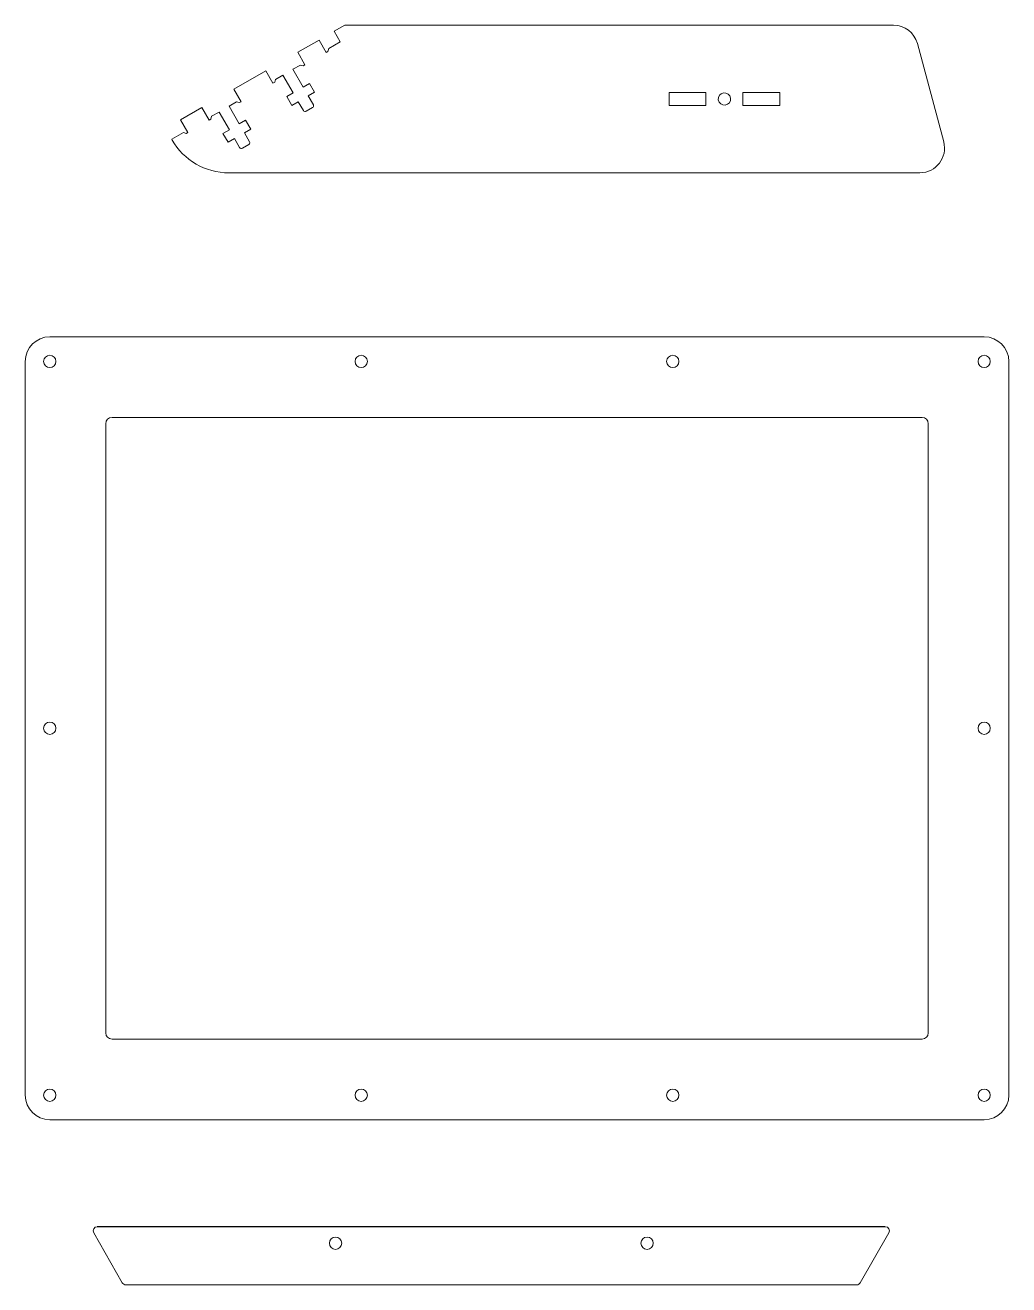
# Model space of a CAD drawing. Header units: inches. Extents: x 1.1 to 52.7, y 1 to 52.6.
# Drawn here: x 3.08 to 12.53, y 27.45 to 39.55 of the extents above; entities that cross this region are included whole.
import ezdxf

# ---------------------------------------------------------------- set-up
doc = ezdxf.new("R2010")
doc.units = ezdxf.units.IN
doc.header["$MEASUREMENT"] = 0
doc.layers.add('Artwork', color=7, linetype='Continuous')

msp = doc.modelspace()

# ---------------------------------------------------------------- linework, layer by layer
at = {"layer": 'Artwork'}
msp.add_line((11.343, 28.012), (3.773, 28.012), dxfattribs=at)
at = {"layer": 'Artwork', "lineweight": 5}
for points, knots in [([(11.423, 39.551), (11.423, 39.551), (6.15, 39.551), (6.15, 39.551), (6.15, 39.551), (6.15, 39.551), (6.048, 39.492), (6.048, 39.492), (6.048, 39.492), (6.048, 39.492), (6.107, 39.39), (6.107, 39.39), (6.107, 39.39), (6.107, 39.39), (5.997, 39.326), (5.997, 39.326), (5.997, 39.326), (5.997, 39.326), (5.989, 39.299), (5.989, 39.299), (5.989, 39.299), (5.989, 39.299), (5.972, 39.289), (5.972, 39.289), (5.972, 39.289), (5.972, 39.289), (5.904, 39.408), (5.904, 39.408), (5.904, 39.408), (5.904, 39.408), (5.699, 39.29), (5.699, 39.29), (5.699, 39.29), (5.699, 39.29), (5.768, 39.171), (5.768, 39.171), (5.768, 39.171), (5.768, 39.171), (5.751, 39.161), (5.751, 39.161), (5.751, 39.161), (5.751, 39.161), (5.724, 39.168), (5.724, 39.168), (5.724, 39.168), (5.724, 39.168), (5.652, 39.127), (5.652, 39.127), (5.652, 39.127), (5.652, 39.127), (5.751, 38.956), (5.751, 38.956), (5.751, 38.956), (5.751, 38.956), (5.812, 38.992), (5.812, 38.992), (5.812, 38.992), (5.812, 38.992), (5.861, 38.907), (5.861, 38.907), (5.861, 38.907), (5.861, 38.907), (5.8, 38.871), (5.8, 38.871), (5.8, 38.871), (5.8, 38.871), (5.849, 38.786), (5.849, 38.786)], [0, 0, 0, 0, 0.058824, 0.058824, 0.058824, 0.058824, 0.117647, 0.117647, 0.117647, 0.117647, 0.176471, 0.176471, 0.176471, 0.176471, 0.235294, 0.235294, 0.235294, 0.235294, 0.294118, 0.294118, 0.294118, 0.294118, 0.352941, 0.352941, 0.352941, 0.352941, 0.411765, 0.411765, 0.411765, 0.411765, 0.470588, 0.470588, 0.470588, 0.470588, 0.529412, 0.529412, 0.529412, 0.529412, 0.588235, 0.588235, 0.588235, 0.588235, 0.647059, 0.647059, 0.647059, 0.647059, 0.705882, 0.705882, 0.705882, 0.705882, 0.764706, 0.764706, 0.764706, 0.764706, 0.823529, 0.823529, 0.823529, 0.823529, 0.882353, 0.882353, 0.882353, 0.882353, 0.941176, 0.941176, 0.941176, 0.941176, 1, 1, 1, 1]), ([(5.754, 38.731), (5.754, 38.731), (5.704, 38.816), (5.704, 38.816), (5.704, 38.816), (5.704, 38.816), (5.643, 38.781), (5.643, 38.781), (5.643, 38.781), (5.643, 38.781), (5.594, 38.866), (5.594, 38.866), (5.594, 38.866), (5.594, 38.866), (5.655, 38.901), (5.655, 38.901), (5.655, 38.901), (5.655, 38.901), (5.557, 39.072), (5.557, 39.072), (5.557, 39.072), (5.557, 39.072), (5.485, 39.03), (5.485, 39.03), (5.485, 39.03), (5.485, 39.03), (5.478, 39.003), (5.478, 39.003), (5.478, 39.003), (5.478, 39.003), (5.461, 38.994), (5.461, 38.994), (5.461, 38.994), (5.461, 38.994), (5.392, 39.113), (5.392, 39.113), (5.392, 39.113), (5.392, 39.113), (5.085, 38.936), (5.085, 38.936), (5.085, 38.936), (5.085, 38.936), (5.154, 38.816), (5.154, 38.816), (5.154, 38.816), (5.154, 38.816), (5.137, 38.807), (5.137, 38.807), (5.137, 38.807), (5.137, 38.807), (5.11, 38.814), (5.11, 38.814), (5.11, 38.814), (5.11, 38.814), (5.039, 38.773), (5.039, 38.773), (5.039, 38.773), (5.039, 38.773), (5.137, 38.602), (5.137, 38.602), (5.137, 38.602), (5.137, 38.602), (5.198, 38.637), (5.198, 38.637), (5.198, 38.637), (5.198, 38.637), (5.248, 38.552), (5.248, 38.552), (5.248, 38.552), (5.248, 38.552), (5.186, 38.517), (5.186, 38.517), (5.186, 38.517), (5.186, 38.517), (5.235, 38.432), (5.235, 38.432)], [0, 0, 0, 0, 0.052632, 0.052632, 0.052632, 0.052632, 0.105263, 0.105263, 0.105263, 0.105263, 0.157895, 0.157895, 0.157895, 0.157895, 0.210526, 0.210526, 0.210526, 0.210526, 0.263158, 0.263158, 0.263158, 0.263158, 0.315789, 0.315789, 0.315789, 0.315789, 0.368421, 0.368421, 0.368421, 0.368421, 0.421053, 0.421053, 0.421053, 0.421053, 0.473684, 0.473684, 0.473684, 0.473684, 0.526316, 0.526316, 0.526316, 0.526316, 0.578947, 0.578947, 0.578947, 0.578947, 0.631579, 0.631579, 0.631579, 0.631579, 0.684211, 0.684211, 0.684211, 0.684211, 0.736842, 0.736842, 0.736842, 0.736842, 0.789474, 0.789474, 0.789474, 0.789474, 0.842105, 0.842105, 0.842105, 0.842105, 0.894737, 0.894737, 0.894737, 0.894737, 0.947368, 0.947368, 0.947368, 0.947368, 1, 1, 1, 1]), ([(9.62, 38.905), (9.62, 38.905), (9.62, 38.779), (9.62, 38.779), (9.62, 38.779), (9.62, 38.779), (9.266, 38.779), (9.266, 38.779), (9.266, 38.779), (9.266, 38.779), (9.266, 38.905), (9.266, 38.905), (9.266, 38.905), (9.266, 38.905), (9.62, 38.905), (9.62, 38.905)], [0, 0, 0, 0, 0.25, 0.25, 0.25, 0.25, 0.5, 0.5, 0.5, 0.5, 0.75, 0.75, 0.75, 0.75, 1, 1, 1, 1]), ([(9.789, 38.9), (9.822, 38.905), (9.851, 38.882), (9.856, 38.85), (9.856, 38.85), (9.861, 38.818), (9.838, 38.788), (9.806, 38.783), (9.806, 38.783), (9.773, 38.779), (9.744, 38.801), (9.739, 38.834), (9.739, 38.834), (9.734, 38.866), (9.757, 38.896), (9.789, 38.9)], [0, 0, 0, 0, 0.25, 0.25, 0.25, 0.25, 0.5, 0.5, 0.5, 0.5, 0.75, 0.75, 0.75, 0.75, 1, 1, 1, 1]), ([(10.329, 38.905), (10.329, 38.905), (10.329, 38.779), (10.329, 38.779), (10.329, 38.779), (10.329, 38.779), (9.975, 38.779), (9.975, 38.779), (9.975, 38.779), (9.975, 38.779), (9.975, 38.905), (9.975, 38.905), (9.975, 38.905), (9.975, 38.905), (10.329, 38.905), (10.329, 38.905)], [0, 0, 0, 0, 0.25, 0.25, 0.25, 0.25, 0.5, 0.5, 0.5, 0.5, 0.75, 0.75, 0.75, 0.75, 1, 1, 1, 1]), ([(5.14, 38.376), (5.14, 38.376), (5.091, 38.462), (5.091, 38.462), (5.091, 38.462), (5.091, 38.462), (5.029, 38.426), (5.029, 38.426), (5.029, 38.426), (5.029, 38.426), (4.98, 38.511), (4.98, 38.511), (4.98, 38.511), (4.98, 38.511), (5.042, 38.547), (5.042, 38.547), (5.042, 38.547), (5.042, 38.547), (4.943, 38.717), (4.943, 38.717), (4.943, 38.717), (4.943, 38.717), (4.872, 38.676), (4.872, 38.676), (4.872, 38.676), (4.872, 38.676), (4.864, 38.649), (4.864, 38.649), (4.864, 38.649), (4.864, 38.649), (4.847, 38.639), (4.847, 38.639), (4.847, 38.639), (4.847, 38.639), (4.778, 38.759), (4.778, 38.759), (4.778, 38.759), (4.778, 38.759), (4.574, 38.641), (4.574, 38.641), (4.574, 38.641), (4.574, 38.641), (4.643, 38.521), (4.643, 38.521), (4.643, 38.521), (4.643, 38.521), (4.626, 38.511), (4.626, 38.511), (4.626, 38.511), (4.626, 38.511), (4.602, 38.521), (4.602, 38.521), (4.602, 38.521), (4.602, 38.521), (4.488, 38.455), (4.488, 38.455), (4.488, 38.455), (4.488, 38.455), (4.492, 38.448), (4.492, 38.448)], [0, 0, 0, 0, 0.066667, 0.066667, 0.066667, 0.066667, 0.133333, 0.133333, 0.133333, 0.133333, 0.2, 0.2, 0.2, 0.2, 0.266667, 0.266667, 0.266667, 0.266667, 0.333333, 0.333333, 0.333333, 0.333333, 0.4, 0.4, 0.4, 0.4, 0.466667, 0.466667, 0.466667, 0.466667, 0.533333, 0.533333, 0.533333, 0.533333, 0.6, 0.6, 0.6, 0.6, 0.666667, 0.666667, 0.666667, 0.666667, 0.733333, 0.733333, 0.733333, 0.733333, 0.8, 0.8, 0.8, 0.8, 0.866667, 0.866667, 0.866667, 0.866667, 0.933333, 0.933333, 0.933333, 0.933333, 1, 1, 1, 1]), ([(3.376, 36.322), (3.376, 36.355), (3.35, 36.381), (3.317, 36.381), (3.317, 36.381), (3.284, 36.381), (3.258, 36.355), (3.258, 36.322), (3.258, 36.322), (3.258, 36.29), (3.284, 36.263), (3.317, 36.263), (3.317, 36.263), (3.35, 36.263), (3.376, 36.29), (3.376, 36.322)], [0, 0, 0, 0, 0.25, 0.25, 0.25, 0.25, 0.5, 0.5, 0.5, 0.5, 0.75, 0.75, 0.75, 0.75, 1, 1, 1, 1]), ([(6.368, 36.322), (6.368, 36.355), (6.342, 36.381), (6.309, 36.381), (6.309, 36.381), (6.276, 36.381), (6.25, 36.355), (6.25, 36.322), (6.25, 36.322), (6.25, 36.29), (6.276, 36.263), (6.309, 36.263), (6.309, 36.263), (6.342, 36.263), (6.368, 36.29), (6.368, 36.322)], [0, 0, 0, 0, 0.25, 0.25, 0.25, 0.25, 0.5, 0.5, 0.5, 0.5, 0.75, 0.75, 0.75, 0.75, 1, 1, 1, 1]), ([(9.36, 36.322), (9.36, 36.355), (9.334, 36.381), (9.301, 36.381), (9.301, 36.381), (9.269, 36.381), (9.242, 36.355), (9.242, 36.322), (9.242, 36.322), (9.242, 36.29), (9.269, 36.263), (9.301, 36.263), (9.301, 36.263), (9.334, 36.263), (9.36, 36.29), (9.36, 36.322)], [0, 0, 0, 0, 0.25, 0.25, 0.25, 0.25, 0.5, 0.5, 0.5, 0.5, 0.75, 0.75, 0.75, 0.75, 1, 1, 1, 1]), ([(12.352, 36.322), (12.352, 36.355), (12.326, 36.381), (12.293, 36.381), (12.293, 36.381), (12.261, 36.381), (12.234, 36.355), (12.234, 36.322), (12.234, 36.322), (12.234, 36.29), (12.261, 36.263), (12.293, 36.263), (12.293, 36.263), (12.326, 36.263), (12.352, 36.29), (12.352, 36.322)], [0, 0, 0, 0, 0.25, 0.25, 0.25, 0.25, 0.5, 0.5, 0.5, 0.5, 0.75, 0.75, 0.75, 0.75, 1, 1, 1, 1]), ([(3.376, 32.799), (3.376, 32.831), (3.35, 32.858), (3.317, 32.858), (3.317, 32.858), (3.284, 32.858), (3.258, 32.831), (3.258, 32.799), (3.258, 32.799), (3.258, 32.766), (3.284, 32.74), (3.317, 32.74), (3.317, 32.74), (3.35, 32.74), (3.376, 32.766), (3.376, 32.799)], [0, 0, 0, 0, 0.25, 0.25, 0.25, 0.25, 0.5, 0.5, 0.5, 0.5, 0.75, 0.75, 0.75, 0.75, 1, 1, 1, 1]), ([(12.352, 32.799), (12.352, 32.831), (12.326, 32.858), (12.293, 32.858), (12.293, 32.858), (12.261, 32.858), (12.234, 32.831), (12.234, 32.799), (12.234, 32.799), (12.234, 32.766), (12.261, 32.74), (12.293, 32.74), (12.293, 32.74), (12.326, 32.74), (12.352, 32.766), (12.352, 32.799)], [0, 0, 0, 0, 0.25, 0.25, 0.25, 0.25, 0.5, 0.5, 0.5, 0.5, 0.75, 0.75, 0.75, 0.75, 1, 1, 1, 1]), ([(3.376, 29.275), (3.376, 29.308), (3.35, 29.334), (3.317, 29.334), (3.317, 29.334), (3.284, 29.334), (3.258, 29.308), (3.258, 29.275), (3.258, 29.275), (3.258, 29.242), (3.284, 29.216), (3.317, 29.216), (3.317, 29.216), (3.35, 29.216), (3.376, 29.242), (3.376, 29.275)], [0, 0, 0, 0, 0.25, 0.25, 0.25, 0.25, 0.5, 0.5, 0.5, 0.5, 0.75, 0.75, 0.75, 0.75, 1, 1, 1, 1]), ([(6.368, 29.275), (6.368, 29.308), (6.342, 29.334), (6.309, 29.334), (6.309, 29.334), (6.276, 29.334), (6.25, 29.308), (6.25, 29.275), (6.25, 29.275), (6.25, 29.242), (6.276, 29.216), (6.309, 29.216), (6.309, 29.216), (6.342, 29.216), (6.368, 29.242), (6.368, 29.275)], [0, 0, 0, 0, 0.25, 0.25, 0.25, 0.25, 0.5, 0.5, 0.5, 0.5, 0.75, 0.75, 0.75, 0.75, 1, 1, 1, 1]), ([(9.36, 29.275), (9.36, 29.308), (9.334, 29.334), (9.301, 29.334), (9.301, 29.334), (9.269, 29.334), (9.242, 29.308), (9.242, 29.275), (9.242, 29.275), (9.242, 29.242), (9.269, 29.216), (9.301, 29.216), (9.301, 29.216), (9.334, 29.216), (9.36, 29.242), (9.36, 29.275)], [0, 0, 0, 0, 0.25, 0.25, 0.25, 0.25, 0.5, 0.5, 0.5, 0.5, 0.75, 0.75, 0.75, 0.75, 1, 1, 1, 1]), ([(12.352, 29.275), (12.352, 29.308), (12.326, 29.334), (12.293, 29.334), (12.293, 29.334), (12.261, 29.334), (12.234, 29.308), (12.234, 29.275), (12.234, 29.275), (12.234, 29.242), (12.261, 29.216), (12.293, 29.216), (12.293, 29.216), (12.326, 29.216), (12.352, 29.242), (12.352, 29.275)], [0, 0, 0, 0, 0.25, 0.25, 0.25, 0.25, 0.5, 0.5, 0.5, 0.5, 0.75, 0.75, 0.75, 0.75, 1, 1, 1, 1]), ([(6.121, 27.854), (6.121, 27.887), (6.095, 27.913), (6.062, 27.913), (6.062, 27.913), (6.03, 27.913), (6.003, 27.887), (6.003, 27.854), (6.003, 27.854), (6.003, 27.822), (6.03, 27.795), (6.062, 27.795), (6.062, 27.795), (6.095, 27.795), (6.121, 27.822), (6.121, 27.854)], [0, 0, 0, 0, 0.25, 0.25, 0.25, 0.25, 0.5, 0.5, 0.5, 0.5, 0.75, 0.75, 0.75, 0.75, 1, 1, 1, 1]), ([(9.113, 27.854), (9.113, 27.887), (9.087, 27.913), (9.054, 27.913), (9.054, 27.913), (9.022, 27.913), (8.995, 27.887), (8.995, 27.854), (8.995, 27.854), (8.995, 27.822), (9.022, 27.795), (9.054, 27.795), (9.054, 27.795), (9.087, 27.795), (9.113, 27.822), (9.113, 27.854)], [0, 0, 0, 0, 0.25, 0.25, 0.25, 0.25, 0.5, 0.5, 0.5, 0.5, 0.75, 0.75, 0.75, 0.75, 1, 1, 1, 1])]:
    msp.add_open_spline(points, degree=3, knots=knots, dxfattribs=at)
for points in [[(11.651, 39.376), (11.623, 39.479), (11.53, 39.551), (11.423, 39.551)], [(11.904, 38.431), (11.904, 38.431), (11.651, 39.376), (11.651, 39.376)], [(5.781, 38.724), (5.771, 38.718), (5.759, 38.721), (5.754, 38.731)], [(5.842, 38.759), (5.842, 38.759), (5.781, 38.724), (5.781, 38.724)], [(5.849, 38.786), (5.855, 38.776), (5.851, 38.764), (5.842, 38.759)], [(4.492, 38.448), (4.604, 38.253), (4.812, 38.133), (5.037, 38.133)], [(5.167, 38.369), (5.157, 38.364), (5.145, 38.367), (5.14, 38.376)], [(5.228, 38.405), (5.228, 38.405), (5.167, 38.369), (5.167, 38.369)], [(5.235, 38.432), (5.241, 38.422), (5.238, 38.41), (5.228, 38.405)], [(11.676, 38.133), (11.831, 38.133), (11.944, 38.281), (11.904, 38.431)], [(5.037, 38.133), (5.037, 38.133), (11.676, 38.133), (11.676, 38.133)], [(3.317, 36.558), (3.186, 36.558), (3.081, 36.453), (3.081, 36.322)], [(12.293, 36.558), (12.293, 36.558), (3.317, 36.558), (3.317, 36.558)], [(12.53, 36.322), (12.53, 36.453), (12.424, 36.558), (12.293, 36.558)], [(3.081, 36.322), (3.081, 36.322), (3.081, 29.275), (3.081, 29.275)], [(12.53, 29.275), (12.53, 29.275), (12.53, 36.322), (12.53, 36.322)], [(3.855, 35.724), (3.855, 35.757), (3.882, 35.784), (3.915, 35.784)], [(3.855, 29.873), (3.855, 29.873), (3.855, 35.724), (3.855, 35.724)], [(3.915, 35.784), (3.915, 35.784), (11.696, 35.784), (11.696, 35.784)], [(11.696, 35.784), (11.728, 35.784), (11.755, 35.757), (11.755, 35.724)], [(11.755, 35.724), (11.755, 35.724), (11.755, 29.873), (11.755, 29.873)], [(3.915, 29.814), (3.882, 29.814), (3.855, 29.84), (3.855, 29.873)], [(11.696, 29.814), (11.696, 29.814), (3.915, 29.814), (3.915, 29.814)], [(11.755, 29.873), (11.755, 29.84), (11.728, 29.814), (11.696, 29.814)], [(3.081, 29.275), (3.081, 29.145), (3.186, 29.039), (3.317, 29.039)], [(12.293, 29.039), (12.424, 29.039), (12.53, 29.145), (12.53, 29.275)], [(3.317, 29.039), (3.317, 29.039), (12.293, 29.039), (12.293, 29.039)], [(3.739, 27.953), (3.724, 27.979), (3.743, 28.012), (3.773, 28.012)], [(4.013, 27.474), (4.013, 27.474), (3.739, 27.953), (3.739, 27.953)], [(11.377, 27.953), (11.377, 27.953), (11.103, 27.474), (11.103, 27.474)], [(11.343, 28.012), (11.373, 28.012), (11.392, 27.979), (11.377, 27.953)], [(4.048, 27.454), (4.033, 27.454), (4.02, 27.462), (4.013, 27.474)], [(11.103, 27.474), (11.096, 27.462), (11.083, 27.454), (11.069, 27.454)], [(11.069, 27.454), (11.069, 27.454), (4.048, 27.454), (4.048, 27.454)]]:
    msp.add_open_spline(points, degree=3, dxfattribs=at)

doc.saveas('drawing.dxf')
